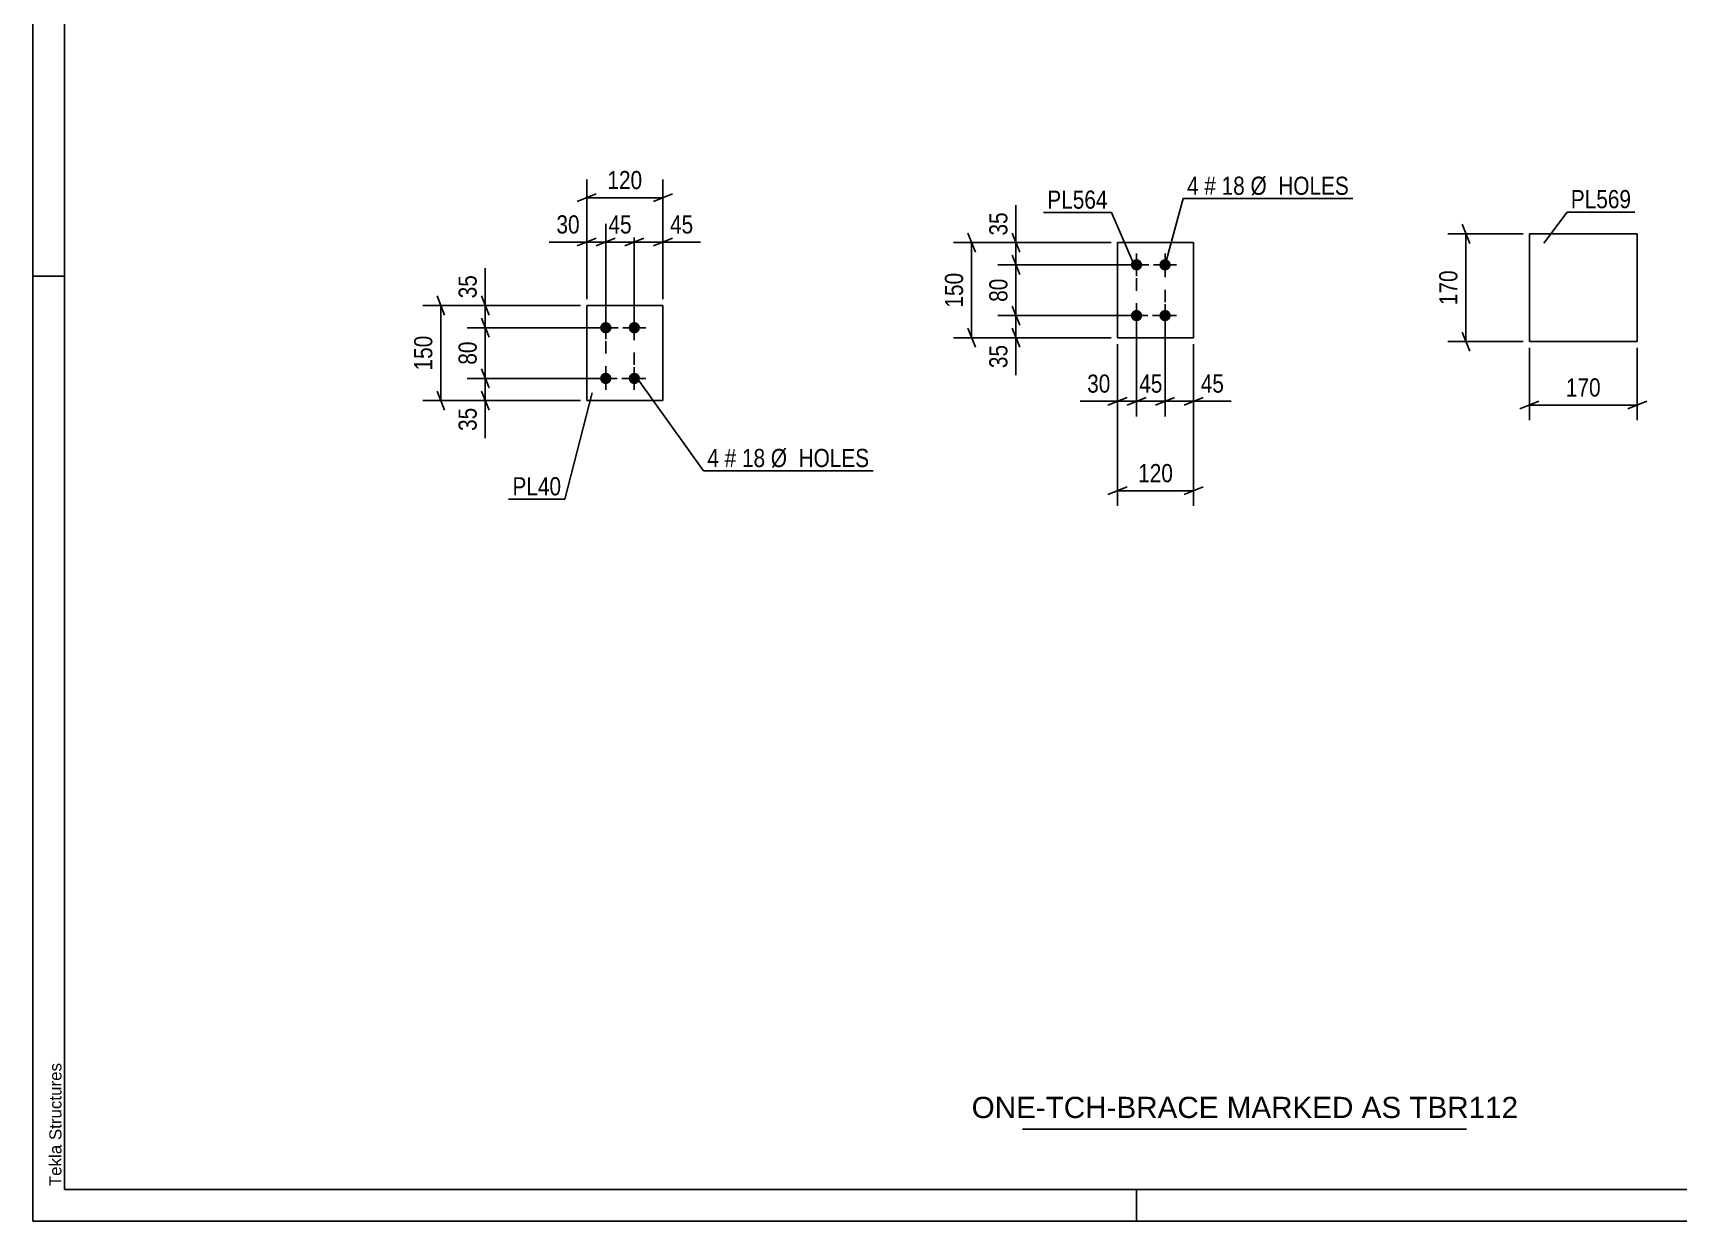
# Model space of a CAD drawing. Header units: millimetres. Extents: x 0 to 594, y 0 to 420.
# Drawn here: x 0 to 259.4, y 0 to 187.3 of the extents above; entities that cross this region are included whole.
import ezdxf

# ---------------------------------------------------------------- set-up
doc = ezdxf.new("R2010")
doc.units = ezdxf.units.MM
doc.linetypes.add('DXK_LINE_DOT2', pattern=[3.9198, 1.9599, -1.9599])
doc.styles.add('Arial', font='ARIAL.TTF', dxfattribs={"height": 0.2})
doc.styles.add('Arial Narrow', font='ARIALN.TTF', dxfattribs={"height": 0.2})

# ---------------------------------------------------------------- blocks, each defined once
blk = doc.blocks.new('Unknown-580870847-1129')
at = {"color": 5, "linetype": 'Continuous'}
for p, q in [((0, 420), (0, 0)), ((5, 415), (5, 5)), ((5, 149), (0, 149)), ((5, 5), (589, 5)), ((174, 0), (174, 5)), ((0, 0), (594, 0))]:
    blk.add_line(p, q, dxfattribs=at)
at = {"color": 174, "linetype": 'Continuous', "style": 'Arial'}
blk.add_text('Tekla Structures', height=1.9102, rotation=90, dxfattribs=at).set_placement((4.5, 5.5))
blk = doc.blocks.new('Part-580870847-5575 - 5574')
at = {"color": 2, "linetype": 'Continuous'}
for p, q in [((87.31, 144.35), (87.31, 129.35)), ((87.31, 144.35), (99.31, 144.35)), ((99.31, 144.35), (99.31, 129.35)), ((87.31, 129.35), (99.31, 129.35))]:
    blk.add_line(p, q, dxfattribs=at)
blk = doc.blocks.new('Bolt-580870847-5576 - 5574')
at = {"linetype": 'Continuous'}
for points in [[(90.31, 139.95, -1), (90.31, 141.75, -1)], [(94.81, 139.95, -1), (94.81, 141.75, -1)], [(90.31, 131.95, -1), (90.31, 133.75, -1)], [(94.81, 131.95, -1), (94.81, 133.75, -1)]]:
    blk.add_hatch(color=1, dxfattribs=at).paths.add_polyline_path(points)
at = {"color": 1, "linetype": 'Continuous'}
for p, q in [((90.31, 139.05), (90.31, 142.65)), ((94.81, 139.05), (94.81, 142.65)), ((92.11, 140.85), (88.51, 140.85)), ((96.61, 140.85), (93.01, 140.85)), ((92.11, 132.85), (88.51, 132.85)), ((90.31, 131.05), (90.31, 134.65)), ((96.61, 132.85), (93.01, 132.85)), ((94.81, 131.05), (94.81, 134.65))]:
    blk.add_line(p, q, dxfattribs=at)
blk = doc.blocks.new('Part-580870847-5111 - 5109')
at = {"color": 2, "linetype": 'Continuous'}
for p, q in [((170.98, 139.26), (170.98, 154.26)), ((170.98, 154.26), (182.98, 154.26)), ((182.98, 154.26), (182.98, 139.26)), ((182.98, 139.26), (170.98, 139.26))]:
    blk.add_line(p, q, dxfattribs=at)
blk = doc.blocks.new('Bolt-580870847-5112 - 5109')
at = {"linetype": 'Continuous'}
for points in [[(173.98, 149.86, -1), (173.98, 151.66, -1)], [(178.48, 149.86, -1), (178.48, 151.66, -1)], [(173.98, 141.86, -1), (173.98, 143.66, -1)], [(178.48, 141.86, -1), (178.48, 143.66, -1)]]:
    blk.add_hatch(color=1, dxfattribs=at).paths.add_polyline_path(points)
at = {"color": 1, "linetype": 'Continuous'}
for p, q in [((175.78, 150.76), (172.18, 150.76)), ((173.98, 148.96), (173.98, 152.56)), ((180.28, 150.76), (176.68, 150.76)), ((178.48, 148.96), (178.48, 152.56)), ((175.78, 142.76), (172.18, 142.76)), ((173.98, 140.96), (173.98, 144.56)), ((180.28, 142.76), (176.68, 142.76)), ((178.48, 140.96), (178.48, 144.56))]:
    blk.add_line(p, q, dxfattribs=at)
blk = doc.blocks.new('Part-580870847-5245 - 5244')
at = {"color": 2, "linetype": 'Continuous'}
for p, q in [((235.91, 155.65), (235.91, 138.65)), ((235.91, 155.65), (252.91, 155.65)), ((252.91, 155.65), (252.91, 138.65)), ((235.91, 138.65), (252.91, 138.65))]:
    blk.add_line(p, q, dxfattribs=at)
blk = doc.blocks.new('Rectangle-580870847-5739 - 5574')
at = {"color": 1, "linetype": 'DXK_LINE_DOT2'}
blk.add_lwpolyline([(90.31, 140.85), (94.81, 140.85), (94.81, 132.85), (90.31, 132.85), (90.31, 140.85)], close=True, dxfattribs=at)
blk = doc.blocks.new('Rectangle-580870847-5749 - 5109')
at = {"color": 1, "linetype": 'DXK_LINE_DOT2'}
blk.add_lwpolyline([(173.98, 150.76), (178.48, 150.76), (178.48, 142.76), (173.98, 142.76), (173.98, 150.76)], close=True, dxfattribs=at)
blk = doc.blocks.new('StraightDimension-580870847-5592 - 5574')
at = {"color": 7, "linetype": 'Continuous'}
for p, q in [((70.71, 145.85), (71.91, 142.85)), ((86.31, 144.35), (68.46, 144.35)), ((71.31, 140.85), (71.31, 144.35)), ((89.31, 140.85), (68.46, 140.85)), ((71.91, 139.35), (70.71, 142.35))]:
    blk.add_line(p, q, dxfattribs=at)
at = {"color": 0}
blk.add_wipeout([(70.56, 149.73), (66.36, 149.73), (66.36, 144.88), (70.56, 144.88)], dxfattribs=at)
at = {"color": 7, "linetype": 'Continuous'}
blk.add_line((71.31, 144.35), (71.31, 150.26), dxfattribs=at)
blk.add_line((71.31, 144.35), (71.31, 150.26), dxfattribs=at)
at = {"color": 3, "style": 'Arial Narrow'}
blk.add_text('35', height=2.863, rotation=90.0002, dxfattribs=at).set_placement((69.96, 145.48))
blk = doc.blocks.new('StraightDimension-580870847-5593 - 5574')
at = {"color": 7, "linetype": 'Continuous'}
for p, q in [((89.31, 140.85), (68.46, 140.85)), ((70.71, 142.35), (71.91, 139.35)), ((71.31, 132.85), (71.31, 140.85)), ((89.31, 132.85), (68.46, 132.85)), ((71.91, 131.35), (70.71, 134.35))]:
    blk.add_line(p, q, dxfattribs=at)
at = {"color": 0}
blk.add_wipeout([(70.56, 139.28), (66.36, 139.28), (66.36, 134.42), (70.56, 134.42)], dxfattribs=at)
at = {"color": 3, "style": 'Arial Narrow'}
blk.add_text('80', height=2.863, rotation=90.0002, dxfattribs=at).set_placement((69.96, 135.02))
blk = doc.blocks.new('StraightDimension-580870847-5594 - 5574')
at = {"color": 7, "linetype": 'Continuous'}
for p, q in [((89.31, 132.85), (68.46, 132.85)), ((70.71, 134.35), (71.91, 131.35)), ((71.31, 129.35), (71.31, 132.85)), ((71.91, 127.85), (70.71, 130.85)), ((86.31, 129.35), (68.46, 129.35))]:
    blk.add_line(p, q, dxfattribs=at)
at = {"color": 0}
blk.add_wipeout([(70.56, 128.83), (66.36, 128.83), (66.36, 123.97), (70.56, 123.97)], dxfattribs=at)
at = {"color": 7, "linetype": 'Continuous'}
blk.add_line((71.31, 129.35), (71.31, 123.44), dxfattribs=at)
blk.add_line((71.31, 129.35), (71.31, 123.44), dxfattribs=at)
at = {"color": 3, "style": 'Arial Narrow'}
blk.add_text('35', height=2.863, rotation=90.0002, dxfattribs=at).set_placement((69.96, 124.57))
blk = doc.blocks.new('StraightDimension-580870847-5604 - 5574')
at = {"color": 7, "linetype": 'Continuous'}
for p, q in [((64.91, 142.85), (63.71, 145.85)), ((86.31, 144.35), (61.46, 144.35)), ((64.31, 129.35), (64.31, 144.35)), ((63.71, 130.85), (64.91, 127.85)), ((86.31, 129.35), (61.46, 129.35))]:
    blk.add_line(p, q, dxfattribs=at)
at = {"color": 0}
blk.add_wipeout([(63.56, 140.19), (59.36, 140.19), (59.36, 133.51), (63.56, 133.51)], dxfattribs=at)
at = {"color": 3, "style": 'Arial Narrow'}
blk.add_text('150', height=2.863, rotation=90.0002, dxfattribs=at).set_placement((62.96, 134.11))
blk = doc.blocks.new('StraightDimension-580870847-5608 - 5574')
at = {"color": 7, "linetype": 'Continuous'}
for p, q in [((94.81, 141.85), (94.81, 157.2)), ((99.31, 145.35), (99.31, 157.2)), ((93.31, 153.75), (96.31, 154.95)), ((94.81, 154.35), (99.31, 154.35)), ((100.81, 154.95), (97.81, 153.75))]:
    blk.add_line(p, q, dxfattribs=at)
at = {"color": 0}
blk.add_wipeout([(104.69, 155.1), (104.69, 159.3), (99.84, 159.3), (99.84, 155.1)], dxfattribs=at)
at = {"color": 7, "linetype": 'Continuous'}
blk.add_line((99.31, 154.35), (105.22, 154.35), dxfattribs=at)
blk.add_line((99.31, 154.35), (105.22, 154.35), dxfattribs=at)
at = {"color": 3, "style": 'Arial Narrow'}
blk.add_text('45', height=2.863, dxfattribs=at).set_placement((100.44, 155.7))
blk = doc.blocks.new('StraightDimension-580870847-5609 - 5574')
at = {"color": 7, "linetype": 'Continuous'}
for p, q in [((90.31, 141.85), (90.31, 157.2)), ((94.81, 141.85), (94.81, 157.2)), ((88.81, 153.75), (91.81, 154.95)), ((90.31, 154.35), (94.81, 154.35)), ((96.31, 154.95), (93.31, 153.75))]:
    blk.add_line(p, q, dxfattribs=at)
at = {"color": 0}
blk.add_wipeout([(94.99, 155.1), (94.99, 159.3), (90.14, 159.3), (90.14, 155.1)], dxfattribs=at)
at = {"color": 3, "style": 'Arial Narrow'}
blk.add_text('45', height=2.863, dxfattribs=at).set_placement((90.74, 155.7))
blk = doc.blocks.new('StraightDimension-580870847-5610 - 5574')
at = {"color": 7, "linetype": 'Continuous'}
for p, q in [((87.31, 145.35), (87.31, 157.2)), ((90.31, 141.85), (90.31, 157.2)), ((85.81, 153.75), (88.81, 154.95)), ((87.31, 154.35), (90.31, 154.35)), ((91.81, 154.95), (88.81, 153.75))]:
    blk.add_line(p, q, dxfattribs=at)
at = {"color": 0}
blk.add_wipeout([(86.79, 155.1), (86.79, 159.3), (81.93, 159.3), (81.93, 155.1)], dxfattribs=at)
at = {"color": 7, "linetype": 'Continuous'}
blk.add_line((87.31, 154.35), (81.41, 154.35), dxfattribs=at)
blk.add_line((87.31, 154.35), (81.41, 154.35), dxfattribs=at)
at = {"color": 3, "style": 'Arial Narrow'}
blk.add_text('30', height=2.863, dxfattribs=at).set_placement((82.53, 155.7))
blk = doc.blocks.new('StraightDimension-580870847-5620 - 5574')
at = {"color": 7, "linetype": 'Continuous'}
for p, q in [((87.31, 145.35), (87.31, 164.2)), ((99.31, 145.35), (99.31, 164.2)), ((85.81, 160.75), (88.81, 161.95)), ((87.31, 161.35), (99.31, 161.35)), ((100.81, 161.95), (97.81, 160.75))]:
    blk.add_line(p, q, dxfattribs=at)
at = {"color": 0}
blk.add_wipeout([(96.66, 162.1), (96.66, 166.3), (89.97, 166.3), (89.97, 162.1)], dxfattribs=at)
at = {"color": 3, "style": 'Arial Narrow'}
blk.add_text('120', height=2.863, dxfattribs=at).set_placement((90.57, 162.7))
blk = doc.blocks.new('StraightDimension-580870847-5116 - 5109')
at = {"color": 7, "linetype": 'Continuous'}
for p, q in [((172.98, 142.76), (152.13, 142.76)), ((154.38, 144.26), (155.58, 141.26)), ((154.98, 139.26), (154.98, 142.76)), ((155.58, 137.76), (154.38, 140.76)), ((169.98, 139.26), (152.13, 139.26))]:
    blk.add_line(p, q, dxfattribs=at)
at = {"color": 0}
blk.add_wipeout([(154.23, 138.73), (150.03, 138.73), (150.03, 133.88), (154.23, 133.88)], dxfattribs=at)
at = {"color": 7, "linetype": 'Continuous'}
blk.add_line((154.98, 139.26), (154.98, 133.35), dxfattribs=at)
blk.add_line((154.98, 139.26), (154.98, 133.35), dxfattribs=at)
at = {"color": 3, "style": 'Arial Narrow'}
blk.add_text('35', height=2.863, rotation=90.0002, dxfattribs=at).set_placement((153.63, 134.48))
blk = doc.blocks.new('StraightDimension-580870847-5115 - 5109')
at = {"color": 7, "linetype": 'Continuous'}
for p, q in [((172.98, 150.76), (152.13, 150.76)), ((154.38, 152.26), (155.58, 149.26)), ((154.98, 142.76), (154.98, 150.76)), ((172.98, 142.76), (152.13, 142.76)), ((155.58, 141.26), (154.38, 144.26))]:
    blk.add_line(p, q, dxfattribs=at)
at = {"color": 0}
blk.add_wipeout([(154.23, 149.19), (150.03, 149.19), (150.03, 144.33), (154.23, 144.33)], dxfattribs=at)
at = {"color": 3, "style": 'Arial Narrow'}
blk.add_text('80', height=2.863, rotation=90.0002, dxfattribs=at).set_placement((153.63, 144.93))
blk = doc.blocks.new('StraightDimension-580870847-5131 - 5109')
at = {"color": 7, "linetype": 'Continuous'}
for p, q in [((173.98, 141.76), (173.98, 126.86)), ((178.48, 141.76), (178.48, 126.86)), ((172.48, 128.66), (175.48, 129.86)), ((179.98, 129.86), (176.98, 128.66)), ((173.98, 129.26), (178.48, 129.26))]:
    blk.add_line(p, q, dxfattribs=at)
at = {"color": 0}
blk.add_wipeout([(178.66, 130.01), (178.66, 134.21), (173.81, 134.21), (173.81, 130.01)], dxfattribs=at)
at = {"color": 3, "style": 'Arial Narrow'}
blk.add_text('45', height=2.863, dxfattribs=at).set_placement((174.41, 130.61))
blk = doc.blocks.new('StraightDimension-580870847-5114 - 5109')
at = {"color": 7, "linetype": 'Continuous'}
for p, q in [((154.38, 155.76), (155.58, 152.76)), ((169.98, 154.26), (152.13, 154.26)), ((154.98, 150.76), (154.98, 154.26)), ((172.98, 150.76), (152.13, 150.76)), ((155.58, 149.26), (154.38, 152.26))]:
    blk.add_line(p, q, dxfattribs=at)
at = {"color": 0}
blk.add_wipeout([(154.23, 159.64), (150.03, 159.64), (150.03, 154.78), (154.23, 154.78)], dxfattribs=at)
at = {"color": 7, "linetype": 'Continuous'}
blk.add_line((154.98, 154.26), (154.98, 160.17), dxfattribs=at)
blk.add_line((154.98, 154.26), (154.98, 160.17), dxfattribs=at)
at = {"color": 3, "style": 'Arial Narrow'}
blk.add_text('35', height=2.863, rotation=90.0002, dxfattribs=at).set_placement((153.63, 155.38))
blk = doc.blocks.new('StraightDimension-580870847-5126 - 5109')
at = {"color": 7, "linetype": 'Continuous'}
for p, q in [((148.58, 152.76), (147.38, 155.76)), ((169.98, 154.26), (145.13, 154.26)), ((147.98, 139.26), (147.98, 154.26)), ((147.38, 140.76), (148.58, 137.76)), ((169.98, 139.26), (145.13, 139.26))]:
    blk.add_line(p, q, dxfattribs=at)
at = {"color": 0}
blk.add_wipeout([(147.23, 150.1), (143.03, 150.1), (143.03, 143.42), (147.23, 143.42)], dxfattribs=at)
at = {"color": 3, "style": 'Arial Narrow'}
blk.add_text('150', height=2.863, rotation=90.0002, dxfattribs=at).set_placement((146.63, 144.02))
blk = doc.blocks.new('StraightDimension-580870847-5130 - 5109')
at = {"color": 7, "linetype": 'Continuous'}
for p, q in [((178.48, 141.76), (178.48, 126.86)), ((182.98, 138.26), (182.98, 126.86)), ((176.98, 128.66), (179.98, 129.86)), ((184.48, 129.86), (181.48, 128.66)), ((178.48, 129.26), (182.98, 129.26))]:
    blk.add_line(p, q, dxfattribs=at)
at = {"color": 0}
blk.add_wipeout([(188.37, 130.01), (188.37, 134.21), (183.51, 134.21), (183.51, 130.01)], dxfattribs=at)
at = {"color": 7, "linetype": 'Continuous'}
blk.add_line((182.98, 129.26), (188.89, 129.26), dxfattribs=at)
blk.add_line((182.98, 129.26), (188.89, 129.26), dxfattribs=at)
at = {"color": 3, "style": 'Arial Narrow'}
blk.add_text('45', height=2.863, dxfattribs=at).set_placement((184.11, 130.61))
blk = doc.blocks.new('StraightDimension-580870847-5132 - 5109')
at = {"color": 7, "linetype": 'Continuous'}
for p, q in [((173.98, 141.76), (173.98, 126.86)), ((170.98, 138.26), (170.98, 126.86)), ((169.48, 128.66), (172.48, 129.86)), ((175.48, 129.86), (172.48, 128.66)), ((170.98, 129.26), (173.98, 129.26))]:
    blk.add_line(p, q, dxfattribs=at)
at = {"color": 0}
blk.add_wipeout([(170.46, 130.01), (170.46, 134.21), (165.6, 134.21), (165.6, 130.01)], dxfattribs=at)
at = {"color": 7, "linetype": 'Continuous'}
blk.add_line((170.98, 129.26), (165.08, 129.26), dxfattribs=at)
blk.add_line((170.98, 129.26), (165.08, 129.26), dxfattribs=at)
at = {"color": 3, "style": 'Arial Narrow'}
blk.add_text('30', height=2.863, dxfattribs=at).set_placement((166.2, 130.61))
blk = doc.blocks.new('StraightDimension-580870847-5142 - 5109')
at = {"color": 7, "linetype": 'Continuous'}
for p, q in [((170.98, 138.26), (170.98, 112.74)), ((182.98, 138.26), (182.98, 112.74)), ((169.48, 114.54), (172.48, 115.74)), ((170.98, 115.14), (182.98, 115.14)), ((184.48, 115.74), (181.48, 114.54))]:
    blk.add_line(p, q, dxfattribs=at)
at = {"color": 0}
blk.add_wipeout([(180.33, 115.89), (180.33, 120.09), (173.64, 120.09), (173.64, 115.89)], dxfattribs=at)
at = {"color": 3, "style": 'Arial Narrow'}
blk.add_text('120', height=2.863, dxfattribs=at).set_placement((174.24, 116.49))
blk = doc.blocks.new('StraightDimension-580870847-5251 - 5244')
at = {"color": 7, "linetype": 'Continuous'}
for p, q in [((234.91, 155.65), (223.06, 155.65)), ((226.51, 154.15), (225.31, 157.15)), ((225.91, 138.65), (225.91, 155.65)), ((225.31, 140.15), (226.51, 137.15)), ((234.91, 138.65), (223.06, 138.65))]:
    blk.add_line(p, q, dxfattribs=at)
at = {"color": 0}
blk.add_wipeout([(225.16, 150.49), (220.96, 150.49), (220.96, 143.81), (225.16, 143.81)], dxfattribs=at)
at = {"color": 3, "style": 'Arial Narrow'}
blk.add_text('170', height=2.863, rotation=90.0002, dxfattribs=at).set_placement((224.56, 144.41))
blk = doc.blocks.new('StraightDimension-580870847-5247 - 5244')
at = {"color": 7, "linetype": 'Continuous'}
for p, q in [((235.91, 137.65), (235.91, 126.25)), ((252.91, 137.65), (252.91, 126.25)), ((237.41, 129.25), (234.41, 128.05)), ((235.91, 128.65), (252.91, 128.65)), ((251.41, 128.05), (254.41, 129.25))]:
    blk.add_line(p, q, dxfattribs=at)
at = {"color": 0}
blk.add_wipeout([(247.75, 129.4), (247.75, 133.6), (241.07, 133.6), (241.07, 129.4)], dxfattribs=at)
at = {"color": 3, "style": 'Arial Narrow'}
blk.add_text('170', height=2.863, dxfattribs=at).set_placement((241.67, 130))
blk = doc.blocks.new('Unknown-580870847-6045')
at = {"color": 7, "linetype": 'Continuous'}
blk.add_line((156, 14.5), (226, 14.5), dxfattribs=at)
at = {"color": 7, "style": 'Arial'}
blk.add_text('ONE-TCH-BRACE MARKED AS TBR112', height=3.3428, dxfattribs=at).set_placement((147.99, 16.25))
blk = doc.blocks.new('Mark-580870847-5634 - 5574')
at = {"color": 0}
blk.add_wipeout([(108.15, 118.88), (108.15, 121.88), (106.32, 121.88), (106.32, 118.88)], dxfattribs=at)
blk.add_wipeout([(108.15, 118.88), (108.15, 121.88), (106.32, 121.88), (106.32, 118.88)], dxfattribs=at)
at = {"color": 7, "linetype": 'Continuous'}
blk.add_line((95.11, 133.09), (105.72, 118.28), dxfattribs=at)
at = {"color": 0}
blk.add_wipeout([(110.88, 118.88), (110.88, 121.88), (109.05, 121.88), (109.05, 118.88)], dxfattribs=at)
blk.add_wipeout([(110.88, 118.88), (110.88, 121.88), (109.05, 121.88), (109.05, 118.88)], dxfattribs=at)
at = {"color": 3, "style": 'Arial Narrow'}
blk.add_text('4', height=2.86, dxfattribs=at).set_placement((106.32, 118.88))
at = {"color": 0}
blk.add_wipeout([(115.43, 118.88), (115.43, 121.88), (111.78, 121.88), (111.78, 118.88)], dxfattribs=at)
blk.add_wipeout([(115.43, 118.88), (115.43, 121.88), (111.78, 121.88), (111.78, 118.88)], dxfattribs=at)
at = {"color": 3, "style": 'Arial Narrow'}
blk.add_text('#', height=2.86, dxfattribs=at).set_placement((109.05, 118.88))
at = {"color": 0}
blk.add_wipeout([(131.86, 118.88), (131.86, 121.88), (116.33, 121.88), (116.33, 118.88)], dxfattribs=at)
blk.add_wipeout([(131.86, 118.88), (131.86, 121.88), (116.33, 121.88), (116.33, 118.88)], dxfattribs=at)
at = {"color": 7, "linetype": 'Continuous'}
blk.add_line((105.72, 118.28), (132.46, 118.28), dxfattribs=at)
at = {"color": 3, "style": 'Arial Narrow'}
for s, p in [('18', (111.78, 118.88)), ('Ø  HOLES', (116.33, 118.88))]:
    blk.add_text(s, height=2.863, dxfattribs=at).set_placement(p)
blk = doc.blocks.new('Mark-580870847-5631 - 5574')
at = {"color": 0}
blk.add_wipeout([(83.27, 114.42), (83.27, 117.42), (75.6, 117.42), (75.6, 114.42)], dxfattribs=at)
blk.add_wipeout([(83.27, 114.42), (83.27, 117.42), (75.6, 117.42), (75.6, 114.42)], dxfattribs=at)
at = {"color": 30, "linetype": 'Continuous'}
for p in [(88.17, 130.59), (75, 113.82)]:
    blk.add_line(p, (83.87, 113.82), dxfattribs=at)
at = {"color": 3, "style": 'Arial Narrow'}
blk.add_text('PL40', height=2.863, dxfattribs=at).set_placement((75.6, 114.42))
blk = doc.blocks.new('Mark-580870847-5145 - 5109')
at = {"color": 0}
blk.add_wipeout([(183.77, 161.8), (183.77, 164.8), (181.94, 164.8), (181.94, 161.8)], dxfattribs=at)
blk.add_wipeout([(183.77, 161.8), (183.77, 164.8), (181.94, 164.8), (181.94, 161.8)], dxfattribs=at)
at = {"color": 7, "linetype": 'Continuous'}
blk.add_line((178.48, 150.76), (181.34, 161.2), dxfattribs=at)
at = {"color": 0}
blk.add_wipeout([(186.49, 161.8), (186.49, 164.8), (184.67, 164.8), (184.67, 161.8)], dxfattribs=at)
blk.add_wipeout([(186.49, 161.8), (186.49, 164.8), (184.67, 164.8), (184.67, 161.8)], dxfattribs=at)
at = {"color": 3, "style": 'Arial Narrow'}
blk.add_text('4', height=2.86, dxfattribs=at).set_placement((181.94, 161.8))
at = {"color": 0}
blk.add_wipeout([(191.05, 161.8), (191.05, 164.8), (187.39, 164.8), (187.39, 161.8)], dxfattribs=at)
blk.add_wipeout([(191.05, 161.8), (191.05, 164.8), (187.39, 164.8), (187.39, 161.8)], dxfattribs=at)
at = {"color": 3, "style": 'Arial Narrow'}
blk.add_text('#', height=2.86, dxfattribs=at).set_placement((184.67, 161.8))
at = {"color": 0}
blk.add_wipeout([(207.48, 161.8), (207.48, 164.8), (191.95, 164.8), (191.95, 161.8)], dxfattribs=at)
blk.add_wipeout([(207.48, 161.8), (207.48, 164.8), (191.95, 164.8), (191.95, 161.8)], dxfattribs=at)
at = {"color": 7, "linetype": 'Continuous'}
blk.add_line((181.34, 161.2), (208.08, 161.2), dxfattribs=at)
at = {"color": 3, "style": 'Arial Narrow'}
for s, p in [('18', (187.39, 161.8)), ('Ø  HOLES', (191.95, 161.8))]:
    blk.add_text(s, height=2.863, dxfattribs=at).set_placement(p)
blk = doc.blocks.new('Mark-580870847-5146 - 5109')
at = {"color": 0}
blk.add_wipeout([(169.42, 159.61), (169.42, 162.61), (159.92, 162.61), (159.92, 159.61)], dxfattribs=at)
blk.add_wipeout([(169.42, 159.61), (169.42, 162.61), (159.92, 162.61), (159.92, 159.61)], dxfattribs=at)
at = {"color": 30, "linetype": 'Continuous'}
for p in [(159.32, 159.01), (173.41, 151.23)]:
    blk.add_line(p, (170.02, 159.01), dxfattribs=at)
at = {"color": 3, "style": 'Arial Narrow'}
blk.add_text('PL564', height=2.863, dxfattribs=at).set_placement((159.92, 159.61))
blk = doc.blocks.new('Mark-580870847-5254 - 5244')
at = {"color": 0}
blk.add_wipeout([(251.96, 159.69), (251.96, 162.69), (242.45, 162.69), (242.45, 159.69)], dxfattribs=at)
blk.add_wipeout([(251.96, 159.69), (251.96, 162.69), (242.45, 162.69), (242.45, 159.69)], dxfattribs=at)
at = {"color": 30, "linetype": 'Continuous'}
for p, q in [((238.2, 154.19), (241.85, 159.09)), ((241.85, 159.09), (252.56, 159.09))]:
    blk.add_line(p, q, dxfattribs=at)
at = {"color": 3, "style": 'Arial Narrow'}
blk.add_text('PL569', height=2.863, dxfattribs=at).set_placement((242.45, 159.69))

msp = doc.modelspace()

# ---------------------------------------------------------------- block references
for name in ['Unknown-580870847-1129', 'Part-580870847-5245 - 5244', 'Part-580870847-5111 - 5109', 'Bolt-580870847-5112 - 5109', 'Rectangle-580870847-5749 - 5109', 'Part-580870847-5575 - 5574', 'Bolt-580870847-5576 - 5574', 'Rectangle-580870847-5739 - 5574', 'Unknown-580870847-6045']:
    msp.add_blockref(name, (0, 0))

# ---------------------------------------------------------------- next in the draw order: block references
for name in ['Mark-580870847-5145 - 5109', 'Mark-580870847-5254 - 5244', 'StraightDimension-580870847-5608 - 5574', 'StraightDimension-580870847-5251 - 5244', 'StraightDimension-580870847-5592 - 5574', 'StraightDimension-580870847-5116 - 5109', 'Mark-580870847-5634 - 5574']:
    msp.add_blockref(name, (0, 0))

# ---------------------------------------------------------------- next in the draw order: block references
for name in ['StraightDimension-580870847-5115 - 5109', 'StraightDimension-580870847-5593 - 5574', 'StraightDimension-580870847-5247 - 5244']:
    msp.add_blockref(name, (0, 0))

# ---------------------------------------------------------------- next in the draw order: block references
for name in ['StraightDimension-580870847-5609 - 5574', 'StraightDimension-580870847-5114 - 5109', 'StraightDimension-580870847-5131 - 5109', 'StraightDimension-580870847-5594 - 5574']:
    msp.add_blockref(name, (0, 0))

# ---------------------------------------------------------------- next in the draw order: block references
for name in ['StraightDimension-580870847-5126 - 5109', 'StraightDimension-580870847-5604 - 5574', 'StraightDimension-580870847-5130 - 5109']:
    msp.add_blockref(name, (0, 0))

# ---------------------------------------------------------------- next in the draw order: block references
for name in ['Mark-580870847-5146 - 5109', 'StraightDimension-580870847-5610 - 5574', 'StraightDimension-580870847-5132 - 5109', 'Mark-580870847-5631 - 5574']:
    msp.add_blockref(name, (0, 0))

# ---------------------------------------------------------------- next in the draw order: block references
for name in ['StraightDimension-580870847-5620 - 5574', 'StraightDimension-580870847-5142 - 5109']:
    msp.add_blockref(name, (0, 0))

doc.saveas('drawing.dxf')
